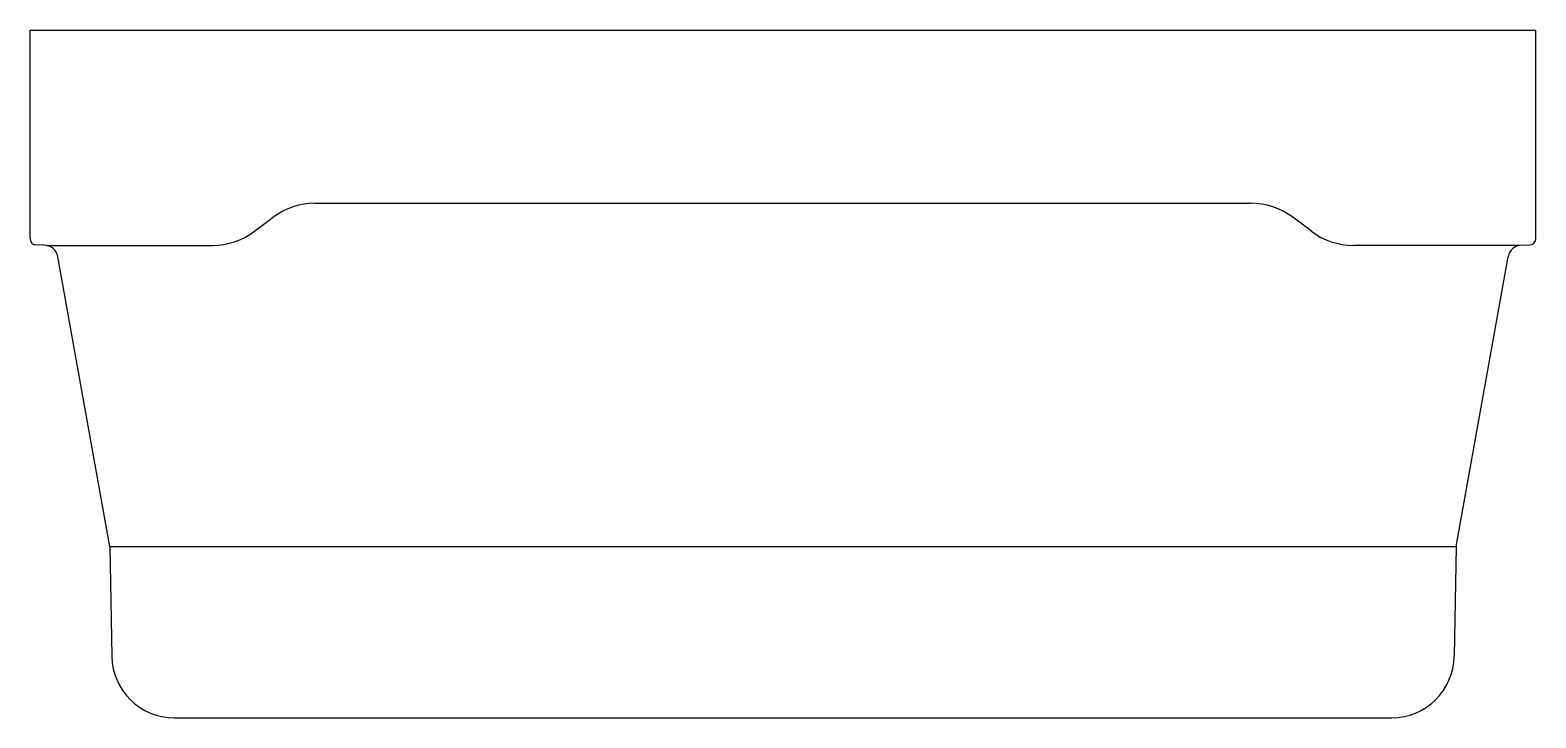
# Model space of a CAD drawing. Header units: millimetres. Extents: x -10140.6 to -10138.99, y -209.57 to -208.84.
import ezdxf

# ---------------------------------------------------------------- set-up
doc = ezdxf.new("R2010")
doc.units = ezdxf.units.MM
doc.layers.add('Tub_água_reservatórios', color=3, linetype='Continuous')

msp = doc.modelspace()

# ---------------------------------------------------------------- linework, layer by layer
at = {"layer": 'Tub_água_reservatórios'}
for p, q in [((-10140.6019, -209.0586), (-10140.6019, -208.836)), ((-10140.6019, -208.836), (-10138.9919, -208.836)), ((-10138.9919, -209.0586), (-10138.9919, -208.836)), ((-10140.2969, -209.021), (-10139.2969, -209.021)), ((-10140.3619, -209.051), (-10140.3419, -209.036)), ((-10139.2319, -209.051), (-10139.2519, -209.036)), ((-10140.5867, -209.0658), (-10140.595, -209.0656)), ((-10140.5844, -209.066), (-10140.4069, -209.066)), ((-10139.0093, -209.066), (-10139.1869, -209.066)), ((-10139.007, -209.0658), (-10138.9987, -209.0656)), ((-10140.5165, -209.388), (-10140.5722, -209.0781)), ((-10139.0772, -209.388), (-10139.0215, -209.0781)), ((-10140.5165, -209.388), (-10140.5145, -209.5052)), ((-10140.5165, -209.388), (-10139.0772, -209.388)), ((-10139.0772, -209.388), (-10139.0792, -209.5052)), ((-10140.4475, -209.571), (-10139.1462, -209.571))]:
    msp.add_line(p, q, dxfattribs=at)
for centre, radius, start, end in [((-10140.2969, -209.096), 0.075, 90, 126.8699), ((-10139.2969, -209.096), 0.075, 53.1301, 90), ((-10140.4069, -208.991), 0.075, 270, 306.8699), ((-10139.1869, -208.991), 0.075, 233.1301, 270), ((-10140.5949, -209.0586), 0.007, 180, 269), ((-10140.587, -209.0808), 0.015, 10.1922, 89), ((-10139.0067, -209.0808), 0.015, 91, 169.8078), ((-10138.9989, -209.0586), 0.007, 271, 0), ((-10140.4475, -209.504), 0.067, 181, 270), ((-10139.1462, -209.504), 0.067, 270, 359)]:
    msp.add_arc(centre, radius, start, end, dxfattribs=at)

doc.saveas('drawing.dxf')
